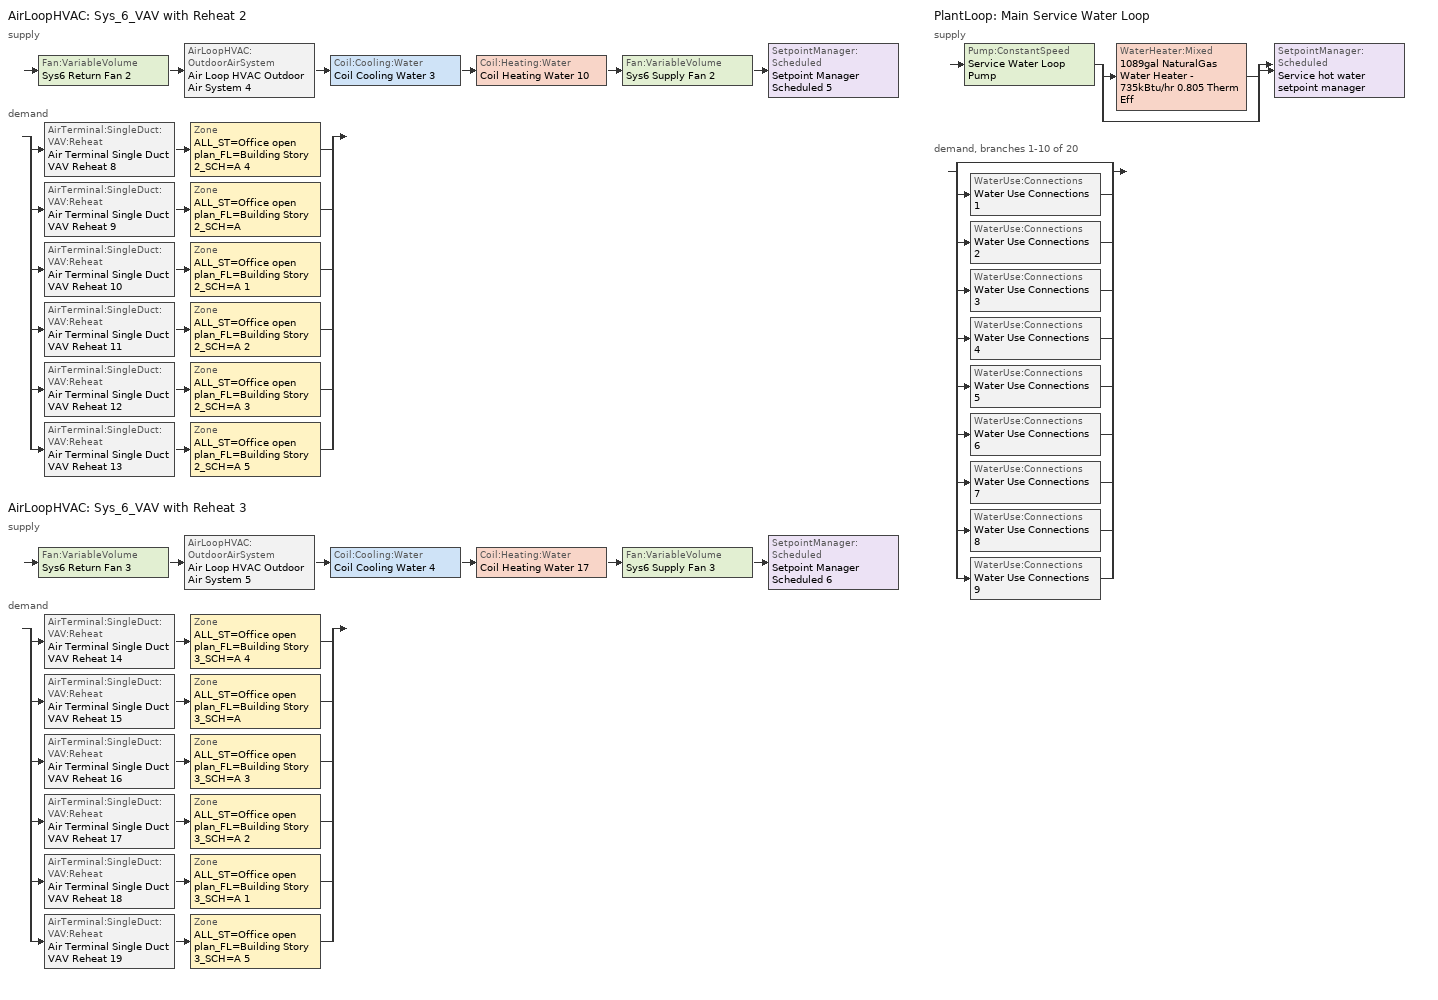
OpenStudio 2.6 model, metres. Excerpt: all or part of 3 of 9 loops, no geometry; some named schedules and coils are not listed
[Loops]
AirLoopHVAC 'Sys_6_VAV with Reheat 2'
 supply: Fan:VariableVolume 'Sys6 Return Fan 2' > AirLoopHVAC:OutdoorAirSystem 'Air Loop HVAC Outdoor Air System 4' > Coil:Cooling:Water 'Coil Cooling Water 3' > Coil:Heating:Water 'Coil Heating Water 10' > Fan:VariableVolume 'Sys6 Supply Fan 2' > SetpointManager:Scheduled 'Setpoint Manager Scheduled 5'
 demand: split
  | AirTerminal:SingleDuct:VAV:Reheat 'Air Terminal Single Duct VAV Reheat 8' > Zone 'ALL_ST=Office open plan_FL=Building Story 2_SCH=A 4'
  | AirTerminal:SingleDuct:VAV:Reheat 'Air Terminal Single Duct VAV Reheat 9' > Zone 'ALL_ST=Office open plan_FL=Building Story 2_SCH=A'
  | AirTerminal:SingleDuct:VAV:Reheat 'Air Terminal Single Duct VAV Reheat 10' > Zone 'ALL_ST=Office open plan_FL=Building Story 2_SCH=A 1'
  | AirTerminal:SingleDuct:VAV:Reheat 'Air Terminal Single Duct VAV Reheat 11' > Zone 'ALL_ST=Office open plan_FL=Building Story 2_SCH=A 2'
  | AirTerminal:SingleDuct:VAV:Reheat 'Air Terminal Single Duct VAV Reheat 12' > Zone 'ALL_ST=Office open plan_FL=Building Story 2_SCH=A 3'
  | AirTerminal:SingleDuct:VAV:Reheat 'Air Terminal Single Duct VAV Reheat 13' > Zone 'ALL_ST=Office open plan_FL=Building Story 2_SCH=A 5'
AirLoopHVAC 'Sys_6_VAV with Reheat 3'
 supply: Fan:VariableVolume 'Sys6 Return Fan 3' > AirLoopHVAC:OutdoorAirSystem 'Air Loop HVAC Outdoor Air System 5' > Coil:Cooling:Water 'Coil Cooling Water 4' > Coil:Heating:Water 'Coil Heating Water 17' > Fan:VariableVolume 'Sys6 Supply Fan 3' > SetpointManager:Scheduled 'Setpoint Manager Scheduled 6'
 demand: split
  | AirTerminal:SingleDuct:VAV:Reheat 'Air Terminal Single Duct VAV Reheat 14' > Zone 'ALL_ST=Office open plan_FL=Building Story 3_SCH=A 4'
  | AirTerminal:SingleDuct:VAV:Reheat 'Air Terminal Single Duct VAV Reheat 15' > Zone 'ALL_ST=Office open plan_FL=Building Story 3_SCH=A'
  | AirTerminal:SingleDuct:VAV:Reheat 'Air Terminal Single Duct VAV Reheat 16' > Zone 'ALL_ST=Office open plan_FL=Building Story 3_SCH=A 3'
  | AirTerminal:SingleDuct:VAV:Reheat 'Air Terminal Single Duct VAV Reheat 17' > Zone 'ALL_ST=Office open plan_FL=Building Story 3_SCH=A 2'
  | AirTerminal:SingleDuct:VAV:Reheat 'Air Terminal Single Duct VAV Reheat 18' > Zone 'ALL_ST=Office open plan_FL=Building Story 3_SCH=A 1'
  | AirTerminal:SingleDuct:VAV:Reheat 'Air Terminal Single Duct VAV Reheat 19' > Zone 'ALL_ST=Office open plan_FL=Building Story 3_SCH=A 5'
PlantLoop 'Main Service Water Loop'
 supply: Pump:ConstantSpeed 'Service Water Loop Pump' > split
  | WaterHeater:Mixed '1089gal NaturalGas Water Heater - 735kBtu/hr 0.805 Therm Eff'
  | bypass
  join > SetpointManager:Scheduled 'Service hot water setpoint manager'
 demand, branches 1-10 of 20: split
  | bypass
  | WaterUse:Connections 'Water Use Connections 1'
  | WaterUse:Connections 'Water Use Connections 2'
  | WaterUse:Connections 'Water Use Connections 3'
  | WaterUse:Connections 'Water Use Connections 4'
  | WaterUse:Connections 'Water Use Connections 5'
  | WaterUse:Connections 'Water Use Connections 6'
  | WaterUse:Connections 'Water Use Connections 7'
  | WaterUse:Connections 'Water Use Connections 8'
  | WaterUse:Connections 'Water Use Connections 9'
[Sizing:Zone] Zone Cooling Design Supply Air Temperature Input Method=SupplyAirTemperature; Zone Cooling Design Supply Air Temperature {C}=13; Zone Cooling Design Supply Air Temperature Difference {deltaC}=11.11; Zone Heating Design Supply Air Temperature Input Method=SupplyAirTemperature; Zone Heating Design Supply Air Temperature {C}=43; Zone Heating Design Supply Air Temperature Difference {deltaC}=11.11; Zone Cooling Design Supply Air Humidity Ratio {kg-H2O/kg-air}=0.0085; Zone Heating Design Supply Air Humidity Ratio {kg-H2O/kg-air}=0.008; Zone Heating Sizing Factor=1.3; Zone Cooling Sizing Factor=1.1; Cooling Design Air Flow Method=DesignDay; Heating Design Air Flow Method=DesignDay; Account for Dedicated Outdoor Air System=No; Dedicated Outdoor Air System Control Strategy=NeutralSupplyAir; Dedicated Outdoor Air Low Setpoint Temperature for Design {C}=autosize; Dedicated Outdoor Air High Setpoint Temperature for Design {C}=autosize
ALL_ST=Office open plan_FL=Building Story 2_SCH=A; ALL_ST=Office open plan_FL=Building Story 2_SCH=A 1; ALL_ST=Office open plan_FL=Building Story 3_SCH=A; ALL_ST=Office open plan_FL=Building Story 3_SCH=A 1; ALL_ST=Office open plan_FL=Building Story 2_SCH=A 2; ALL_ST=Office open plan_FL=Building Story 2_SCH=A 3; ALL_ST=Office open plan_FL=Building Story 3_SCH=A 2; ALL_ST=Office open plan_FL=Building Story 2_SCH=A 4; ALL_ST=Office open plan_FL=Building Story 3_SCH=A 3; ALL_ST=Office open plan_FL=Building Story 2_SCH=A 5; ALL_ST=Office open plan_FL=Building Story 3_SCH=A 4; ALL_ST=Office open plan_FL=Building Story 3_SCH=A 5
[Zone equipment]
ALL_ST=Office open plan_FL=Building Story 2_SCH=A: Air Terminal Single Duct VAV Reheat 9, Zone HVAC Baseboard Convective Water 10
ALL_ST=Office open plan_FL=Building Story 2_SCH=A 1: Air Terminal Single Duct VAV Reheat 10, Zone HVAC Baseboard Convective Water 11
ALL_ST=Office open plan_FL=Building Story 3_SCH=A: Air Terminal Single Duct VAV Reheat 15, Zone HVAC Baseboard Convective Water 16
ALL_ST=Office open plan_FL=Building Story 3_SCH=A 1: Air Terminal Single Duct VAV Reheat 18, Zone HVAC Baseboard Convective Water 19
ALL_ST=Office open plan_FL=Building Story 2_SCH=A 2: Air Terminal Single Duct VAV Reheat 11, Zone HVAC Baseboard Convective Water 12
ALL_ST=Office open plan_FL=Building Story 2_SCH=A 3: Air Terminal Single Duct VAV Reheat 12, Zone HVAC Baseboard Convective Water 13
ALL_ST=Office open plan_FL=Building Story 3_SCH=A 2: Air Terminal Single Duct VAV Reheat 17, Zone HVAC Baseboard Convective Water 18
ALL_ST=Office open plan_FL=Building Story 2_SCH=A 4: Air Terminal Single Duct VAV Reheat 8, Zone HVAC Baseboard Convective Water 9
ALL_ST=Office open plan_FL=Building Story 3_SCH=A 3: Air Terminal Single Duct VAV Reheat 16, Zone HVAC Baseboard Convective Water 17
ALL_ST=Office open plan_FL=Building Story 2_SCH=A 5: Air Terminal Single Duct VAV Reheat 13, Zone HVAC Baseboard Convective Water 14
ALL_ST=Office open plan_FL=Building Story 3_SCH=A 4: Air Terminal Single Duct VAV Reheat 14, Zone HVAC Baseboard Convective Water 15
ALL_ST=Office open plan_FL=Building Story 3_SCH=A 5: Air Terminal Single Duct VAV Reheat 19, Zone HVAC Baseboard Convective Water 20
[PlantLoop]
Main Service Water Loop: Glycol Concentration=0; Maximum Loop Temperature {C}=60; Minimum Loop Temperature {C}=10; Plant Loop Volume {m3}=Autocalculate; Load Distribution Scheme=Optimal
[Sizing:Plant]
Main Service Water Loop: Loop Type=Heating; Design Loop Exit Temperature {C}=60; Loop Design Temperature Difference {deltaC}=5; Sizing Option=NonCoincident; Zone Timesteps in Averaging Window=1; Coincident Sizing Factor Mode=None
[AirLoopHVAC] Design Supply Air Flow Rate {m3/s}=AutoSize
Name | Availability Schedule
Sys_6_VAV with Reheat 2 | Sys_6_VAV with Reheat 2 Occ Sch
Sys_6_VAV with Reheat 3 | Sys_6_VAV with Reheat 3 Occ Sch
[Sizing:System] Type of Load to Size On=Sensible; Design Outdoor Air Flow Rate {m3/s}=Autosize; Minimum System Air Flow Ratio=0.3; Preheat Design Temperature {C}=7; Preheat Design Humidity Ratio {kg-H2O/kg-Air}=0.008; Precool Design Temperature {C}=12.8; Precool Design Humidity Ratio {kg-H2O/kg-Air}=0.008; Central Cooling Design Supply Air Temperature {C}=13; Central Heating Design Supply Air Temperature {C}=13.1; Sizing Option=NonCoincident; 100% Outdoor Air in Cooling=No; 100% Outdoor Air in Heating=No; Central Cooling Design Supply Air Humidity Ratio {kg-H2O/kg-Air}=0.0085; Central Heating Design Supply Air Humidity Ratio {kg-H2O/kg-Air}=0.008; Cooling Design Air Flow Method=DesignDay; Cooling Design Air Flow Rate {m3/s}=0; Heating Design Air Flow Method=DesignDay; Heating Design Air Flow Rate {m3/s}=0; System Outdoor Air Method=ZoneSum; Zone Maximum Outdoor Air Fraction=1; Cooling Supply Air Flow Rate Per Floor Area {m3/s-m2}=0.00996765; Cooling Fraction of Autosized Cooling Supply Air Flow Rate=1; Cooling Supply Air Flow Rate Per Unit Cooling Capacity {m3/s-W}=3.94755e-05; Heating Supply Air Flow Rate Per Floor Area {m3/s-m2}=0.00996765; Heating Fraction of Autosized Heating Supply Air Flow Rate=1; Heating Fraction of Autosized Cooling Supply Air Flow Rate=1; Heating Supply Air Flow Rate Per Unit Heating Capacity {m3/s-W}=3.15882e-05; Cooling Design Capacity Method=CoolingDesignCapacity; Cooling Design Capacity {W}=autosize; Cooling Design Capacity Per Floor Area {W/m2}=234.7; Fraction of Autosized Cooling Design Capacity=1; Heating Design Capacity Method=HeatingDesignCapacity; Heating Design Capacity {W}=autosize; Heating Design Capacity Per Floor Area {W/m2}=157; Fraction of Autosized Heating Design Capacity=1; Central Cooling Capacity Control Method=OnOff
Sys_6_VAV with Reheat 2; Sys_6_VAV with Reheat 3
[Controller:OutdoorAir] Minimum Outdoor Air Flow Rate {m3/s}=autosize; Maximum Outdoor Air Flow Rate {m3/s}=Autosize; Economizer Control Type=DifferentialEnthalpy; Economizer Control Action Type=ModulateFlow; Lockout Type=NoLockout; Minimum Limit Type=FixedMinimum; High Humidity Control=No; Heat Recovery Bypass Control Type=BypassWhenOAFlowGreaterThanMinimum
Name | Minimum Outdoor Air Schedule | Controller Mechanical Ventilation
Controller Outdoor Air 4 | Sys_6_VAV with Reheat 2 Occ Sch | Controller Mechanical Ventilation 4
Controller Outdoor Air 5 | Sys_6_VAV with Reheat 3 Occ Sch | Controller Mechanical Ventilation 5
[Controller:MechanicalVentilation] Availability Schedule=Always On Discrete; System Outdoor Air Method=ZoneSum
Controller Mechanical Ventilation 4; Controller Mechanical Ventilation 5
[AirLoopHVAC:OutdoorAirSystem]
Name | Controller
Air Loop HVAC Outdoor Air System 4 | Controller Outdoor Air 4
Air Loop HVAC Outdoor Air System 5 | Controller Outdoor Air 5
[Pump:ConstantSpeed]
Service Water Loop Pump: Rated Flow Rate {m3/s}=autosize; Rated Pump Head {Pa}=1.48663e+06; Rated Power Consumption {W}=autosize; Motor Efficiency=0.895; Fraction of Motor Inefficiencies to Fluid Stream=0; Pump Control Type=Intermittent; Design Power Sizing Method=PowerPerFlowPerPressure; Design Electric Power per Unit Flow Rate {W/(m3/s)}=348701.1; Design Shaft Power per Unit Flow Rate per Unit Head {W-s/m3-Pa}=1.28205
[SetpointManager:Scheduled] Control Variable=Temperature
Name | Schedule
Setpoint Manager Scheduled 5 | Supply Air Temp 2
Setpoint Manager Scheduled 6 | Supply Air Temp 3
Service hot water setpoint manager | Service Water Loop Temp - 140F
[Fan:VariableVolume] Availability Schedule=Always On Discrete; Maximum Flow Rate {m3/s}=Autosize; Fan Power Minimum Flow Rate Input Method=Fraction; Fan Power Minimum Air Flow Rate {m3/s}=0; Motor In Airstream Fraction=1; Fan Power Coefficient 5=0
Name | Fan Efficiency | Pressure Rise {Pa} | Fan Power Minimum Flow Fraction | Motor Efficiency | Fan Power Coefficient 1 | Fan Power Coefficient 2 | Fan Power Coefficient 3 | Fan Power Coefficient 4
Sys6 Supply Fan 2 | 0.549965 | 1000 | 0.22 | 0.8461 | -0.3477 | 4.0976 | -5.0024 | 2.268
Sys6 Return Fan 2 | 0.299975 | 250 | 0.22 | 0.4615 | -0.3477 | 4.0976 | -5.0024 | 2.268
Sys6 Supply Fan 3 | 0.549965 | 1000 | 0.5 | 0.8461 | -4.1457 | 16.803 | -19.471 | 7.8488
Sys6 Return Fan 3 | 0.299975 | 250 | 0.68 | 0.4615 | -2.4176 | 9.5874 | -11.559 | 5.4009
[AirTerminal:SingleDuct:VAV:Reheat] Availability Schedule=Always On Discrete; Maximum Air Flow Rate {m3/s}=AutoSize; Zone Minimum Air Flow Input Method=Constant; Constant Minimum Air Flow Fraction=0.3; Maximum Hot Water or Steam Flow Rate {m3/s}=AutoSize; Minimum Hot Water or Steam Flow Rate {m3/s}=0; Convergence Tolerance=0.001; Damper Heating Action=Normal; Maximum Flow per Zone Floor Area During Reheat {m3/s-m2}=AutoSize; Maximum Flow Fraction During Reheat=0.5; Maximum Reheat Air Temperature {C}=43; Control For Outdoor Air=No
Name | Fixed Minimum Air Flow Rate {m3/s} | Reheat Coil
Air Terminal Single Duct VAV Reheat 8 | 4.99224 | Coil Heating Water 11
Air Terminal Single Duct VAV Reheat 9 | 0.0724055 | Coil Heating Water 12
Air Terminal Single Duct VAV Reheat 10 | 0.626839 | Coil Heating Water 13
Air Terminal Single Duct VAV Reheat 11 | 0.40395 | Coil Heating Water 14
Air Terminal Single Duct VAV Reheat 12 | 0.626826 | Coil Heating Water 15
Air Terminal Single Duct VAV Reheat 13 | 0.40395 | Coil Heating Water 16
Air Terminal Single Duct VAV Reheat 14 | 4.99224 | Coil Heating Water 18
Air Terminal Single Duct VAV Reheat 15 | 0.0724055 | Coil Heating Water 19
Air Terminal Single Duct VAV Reheat 16 | 0.626839 | Coil Heating Water 20
Air Terminal Single Duct VAV Reheat 17 | 0.40395 | Coil Heating Water 21
Air Terminal Single Duct VAV Reheat 18 | 0.626826 | Coil Heating Water 22
Air Terminal Single Duct VAV Reheat 19 | 0.40395 | Coil Heating Water 23
[WaterHeater:Mixed]
1089gal NaturalGas Water Heater - 735kBtu/hr 0.805 Therm Eff: Tank Volume {m3}=4.12099; Setpoint Temperature Schedule=Service Water Loop Temp - 140F; Deadband Temperature Difference {deltaC}=2; Maximum Temperature Limit {C}=82.2222; Heater Control Type=Cycle; Heater Maximum Capacity {W}=215321; Heater Fuel Type=NaturalGas; Heater Thermal Efficiency=0.804952; Part Load Factor Curve=SWH-EFFFPLR-NECB2011; Off Cycle Parasitic Fuel Consumption Rate {W}=20; Off Cycle Parasitic Fuel Type=NaturalGas; Off Cycle Parasitic Heat Fraction to Tank=0.8; On Cycle Parasitic Fuel Type=NaturalGas; On Cycle Parasitic Heat Fraction to Tank=0; Ambient Temperature Indicator=Schedule; Ambient Temperature Schedule=Water Heater Ambient Temp Schedule - 70F; Off Cycle Loss Coefficient to Ambient Temperature {W/K}=27.4182; On Cycle Loss Coefficient to Ambient Temperature {W/K}=27.4182; Use Side Effectiveness=1; Source Side Effectiveness=1; Use Side Design Flow Rate {m3/s}=autosize; Source Side Design Flow Rate {m3/s}=autosize; Indirect Water Heating Recovery Time {hr}=1.5; Source Side Flow Control Mode=IndirectHeatPrimarySetpoint
[WaterUse:Connections]
Name | Water Use Equipment Name 1
Water Use Connections 1 | Core_bottom Service Water Use 0.95gal/min
Water Use Connections 2 | Core_mid Service Water Use 0.95gal/min
Water Use Connections 3 | Core_top Service Water Use 0.95gal/min
Water Use Connections 4 | Datacenter_basement_zn_6 Service Water Use 0.3gal/min
Water Use Connections 5 | Datacenter_bot_zn_6 Service Water Use 0.01gal/min
Water Use Connections 6 | Datacenter_mid_zn_6 Service Water Use 0.01gal/min
Water Use Connections 7 | Datacenter_top_zn_6 Service Water Use 0.01gal/min
Water Use Connections 8 | Perimeter_bot_zn_1 Service Water Use 0.12gal/min
Water Use Connections 9 | Perimeter_bot_zn_2 Service Water Use 0.08gal/min
[WaterUse:Equipment:Definition]
Name | Peak Flow Rate {m3/s} | Target Temperature Schedule | Sensible Fraction Schedule | Latent Fraction Schedule
Core_bottom Service Water Use Def 0.95gal/min | 5.96587e-05 | Schedule Ruleset 5 | Schedule Ruleset 3 | Schedule Ruleset 4
Core_mid Service Water Use Def 0.95gal/min | 5.96587e-05 | Schedule Ruleset 8 | Schedule Ruleset 6 | Schedule Ruleset 7
Core_top Service Water Use Def 0.95gal/min | 5.96587e-05 | Schedule Ruleset 11 | Schedule Ruleset 9 | Schedule Ruleset 10
Datacenter_basement_zn_6 Service Water Use Def 0.3gal/min | 1.87304e-05 | Schedule Ruleset 14 | Schedule Ruleset 12 | Schedule Ruleset 13
Datacenter_bot_zn_6 Service Water Use Def 0.01gal/min | 8.65266e-07 | Schedule Ruleset 17 | Schedule Ruleset 15 | Schedule Ruleset 16
Datacenter_mid_zn_6 Service Water Use Def 0.01gal/min | 8.65266e-07 | Schedule Ruleset 20 | Schedule Ruleset 18 | Schedule Ruleset 19
Datacenter_top_zn_6 Service Water Use Def 0.01gal/min | 8.65266e-07 | Schedule Ruleset 23 | Schedule Ruleset 21 | Schedule Ruleset 22
Perimeter_bot_zn_1 Service Water Use Def 0.12gal/min | 7.4909e-06 | Schedule Ruleset 26 | Schedule Ruleset 24 | Schedule Ruleset 25
Perimeter_bot_zn_2 Service Water Use Def 0.08gal/min | 4.82732e-06 | Schedule Ruleset 29 | Schedule Ruleset 27 | Schedule Ruleset 28
[WaterUse:Equipment] Flow Rate Fraction Schedule=NECB-A-Service Water Heating
Name | Water Use Equipment Definition | Space
Core_bottom Service Water Use 0.95gal/min | Core_bottom Service Water Use Def 0.95gal/min | Core_bottom
Core_mid Service Water Use 0.95gal/min | Core_mid Service Water Use Def 0.95gal/min | Core_mid
Core_top Service Water Use 0.95gal/min | Core_top Service Water Use Def 0.95gal/min | Core_top
Datacenter_basement_zn_6 Service Water Use 0.3gal/min | Datacenter_basement_zn_6 Service Water Use Def 0.3gal/min | DataCenter_basement_ZN_6
Datacenter_bot_zn_6 Service Water Use 0.01gal/min | Datacenter_bot_zn_6 Service Water Use Def 0.01gal/min | DataCenter_bot_ZN_6
Datacenter_mid_zn_6 Service Water Use 0.01gal/min | Datacenter_mid_zn_6 Service Water Use Def 0.01gal/min | DataCenter_mid_ZN_6
Datacenter_top_zn_6 Service Water Use 0.01gal/min | Datacenter_top_zn_6 Service Water Use Def 0.01gal/min | DataCenter_top_ZN_6
Perimeter_bot_zn_1 Service Water Use 0.12gal/min | Perimeter_bot_zn_1 Service Water Use Def 0.12gal/min | Perimeter_bot_ZN_1
Perimeter_bot_zn_2 Service Water Use 0.08gal/min | Perimeter_bot_zn_2 Service Water Use Def 0.08gal/min | Perimeter_bot_ZN_2
[Schedule:Ruleset]
Supply Air Temp 2: Default Day Schedule=Supply Air Temp Default 2
Supply Air Temp 3: Default Day Schedule=Supply Air Temp Default 3
Service Water Loop Temp - 140F: Default Day Schedule=Service Water Loop Temp - 140F Default
Water Heater Ambient Temp Schedule - 70F: Default Day Schedule=Water Heater Ambient Temp Schedule - 70F Default
Schedule Ruleset 3: Default Day Schedule=Schedule Day 7
Schedule Ruleset 4: Default Day Schedule=Schedule Day 8
Schedule Ruleset 5: Default Day Schedule=Schedule Day 9
NECB-A-Service Water Heating: Default Day Schedule=NECB-A-Service Water Heating Default
Schedule Ruleset 6: Default Day Schedule=Schedule Day 10
Schedule Ruleset 7: Default Day Schedule=Schedule Day 11
Schedule Ruleset 8: Default Day Schedule=Schedule Day 12
Schedule Ruleset 9: Default Day Schedule=Schedule Day 13
Schedule Ruleset 11: Default Day Schedule=Schedule Day 15
Sys_6_VAV with Reheat 2 Occ Sch: Default Day Schedule=Sys_6_VAV with Reheat 2 Occ Sch Default; Summer Design Day Schedule=Sys_6_VAV with Reheat 2 Occ Sch Summer Design Day; Winter Design Day Schedule=Sys_6_VAV with Reheat 2 Occ Sch Winter Design Day
Sys_6_VAV with Reheat 3 Occ Sch: Default Day Schedule=Sys_6_VAV with Reheat 3 Occ Sch Default; Summer Design Day Schedule=Sys_6_VAV with Reheat 3 Occ Sch Summer Design Day; Winter Design Day Schedule=Sys_6_VAV with Reheat 3 Occ Sch Winter Design Day
[Schedule:Day]
Supply Air Temp Default 2; Supply Air Temp Default 3: 24, 0, 13
Service Water Loop Temp - 140F Default: 24, 0, 60
Water Heater Ambient Temp Schedule - 70F Default: 24, 0, 21.1111
NECB-A-Service Water Heating Default: 7, 0, 0.05, 8, 0, 0.1, 10, 0, 0.5, 16, 0, 0.9, 17, 0, 0.7, 18, 0, 0.5, 19, 0, 0.3, 22, 0, 0.2, 24, 0, 0.05
Sys_6_VAV with Reheat 2 Occ Sch Default; Sys_6_VAV with Reheat 2 Occ Sch Winter Design Day; Sys_6_VAV with Reheat 2 Occ Sch Summer Design Day; Sys_6_VAV with Reheat 3 Occ Sch Default; Sys_6_VAV with Reheat 3 Occ Sch Winter Design Day; Sys_6_VAV with Reheat 3 Occ Sch Summer Design Day: 24, 0, 1
[Schedule:Rule] Date Specification Type=DateRange; Start Month=1; Start Day=1; End Month=12
Name | Schedule Ruleset | Rule Order | Day Schedule | Apply Monday | Apply Tuesday | Apply Wednesday | Apply Thursday | Apply Friday | End Day | Apply Saturday | Apply Sunday
Schedule Rule 20 | NECB-A-Service Water Heating | 2 | NECB-A-Service Water Heating Default|Wkdy Day | Yes | Yes | Yes | Yes | Yes | 31
Schedule Rule 21 | NECB-A-Service Water Heating | 1 | NECB-A-Service Water Heating Sat Day |  |  |  |  |  | 31 | Yes
Schedule Rule 22 | NECB-A-Service Water Heating | 0 | NECB-A-Service Water Heating Sun|Hol Day |  |  |  |  |  | 31 |  | Yes
Sys_6_VAV with Reheat 2 Occ Sch Monday Rule | Sys_6_VAV with Reheat 2 Occ Sch | 6 | Sys_6_VAV with Reheat 2 Occ Sch Monday | Yes |  |  |  |  | 25
Sys_6_VAV with Reheat 2 Occ Sch Tuesday Rule | Sys_6_VAV with Reheat 2 Occ Sch | 5 | Sys_6_VAV with Reheat 2 Occ Sch Tuesday |  | Yes |  |  |  | 26
Sys_6_VAV with Reheat 2 Occ Sch Wednesday Rule | Sys_6_VAV with Reheat 2 Occ Sch | 4 | Sys_6_VAV with Reheat 2 Occ Sch Wednesday |  |  | Yes |  |  | 27
Sys_6_VAV with Reheat 2 Occ Sch Thursday Rule | Sys_6_VAV with Reheat 2 Occ Sch | 3 | Sys_6_VAV with Reheat 2 Occ Sch Thursday |  |  |  | Yes |  | 28
Sys_6_VAV with Reheat 2 Occ Sch Friday Rule | Sys_6_VAV with Reheat 2 Occ Sch | 2 | Sys_6_VAV with Reheat 2 Occ Sch Friday |  |  |  |  | Yes | 29
Sys_6_VAV with Reheat 2 Occ Sch Saturday Rule | Sys_6_VAV with Reheat 2 Occ Sch | 1 | Sys_6_VAV with Reheat 2 Occ Sch Saturday |  |  |  |  |  | 30 | Yes
Sys_6_VAV with Reheat 2 Occ Sch Sunday Rule | Sys_6_VAV with Reheat 2 Occ Sch | 0 | Sys_6_VAV with Reheat 2 Occ Sch Sunday |  |  |  |  |  | 31 |  | Yes
Sys_6_VAV with Reheat 3 Occ Sch Monday Rule | Sys_6_VAV with Reheat 3 Occ Sch | 6 | Sys_6_VAV with Reheat 3 Occ Sch Monday | Yes |  |  |  |  | 25
Sys_6_VAV with Reheat 3 Occ Sch Tuesday Rule | Sys_6_VAV with Reheat 3 Occ Sch | 5 | Sys_6_VAV with Reheat 3 Occ Sch Tuesday |  | Yes |  |  |  | 26
Sys_6_VAV with Reheat 3 Occ Sch Wednesday Rule | Sys_6_VAV with Reheat 3 Occ Sch | 4 | Sys_6_VAV with Reheat 3 Occ Sch Wednesday |  |  | Yes |  |  | 27
Sys_6_VAV with Reheat 3 Occ Sch Thursday Rule | Sys_6_VAV with Reheat 3 Occ Sch | 3 | Sys_6_VAV with Reheat 3 Occ Sch Thursday |  |  |  | Yes |  | 28
Sys_6_VAV with Reheat 3 Occ Sch Friday Rule | Sys_6_VAV with Reheat 3 Occ Sch | 2 | Sys_6_VAV with Reheat 3 Occ Sch Friday |  |  |  |  | Yes | 29
Sys_6_VAV with Reheat 3 Occ Sch Saturday Rule | Sys_6_VAV with Reheat 3 Occ Sch | 1 | Sys_6_VAV with Reheat 3 Occ Sch Saturday |  |  |  |  |  | 30 | Yes
Sys_6_VAV with Reheat 3 Occ Sch Sunday Rule | Sys_6_VAV with Reheat 3 Occ Sch | 0 | Sys_6_VAV with Reheat 3 Occ Sch Sunday |  |  |  |  |  | 31 |  | Yes
[Schedule:Constant]
Always On Discrete: Value=1
[Curve:Cubic]
SWH-EFFFPLR-NECB2011: Coefficient1 Constant=0.7576; Coefficient2 x=1.0071; Coefficient3 x**2=-1.4443; Coefficient4 x**3=0.6844; Minimum Value of x=0; Maximum Value of x=1
